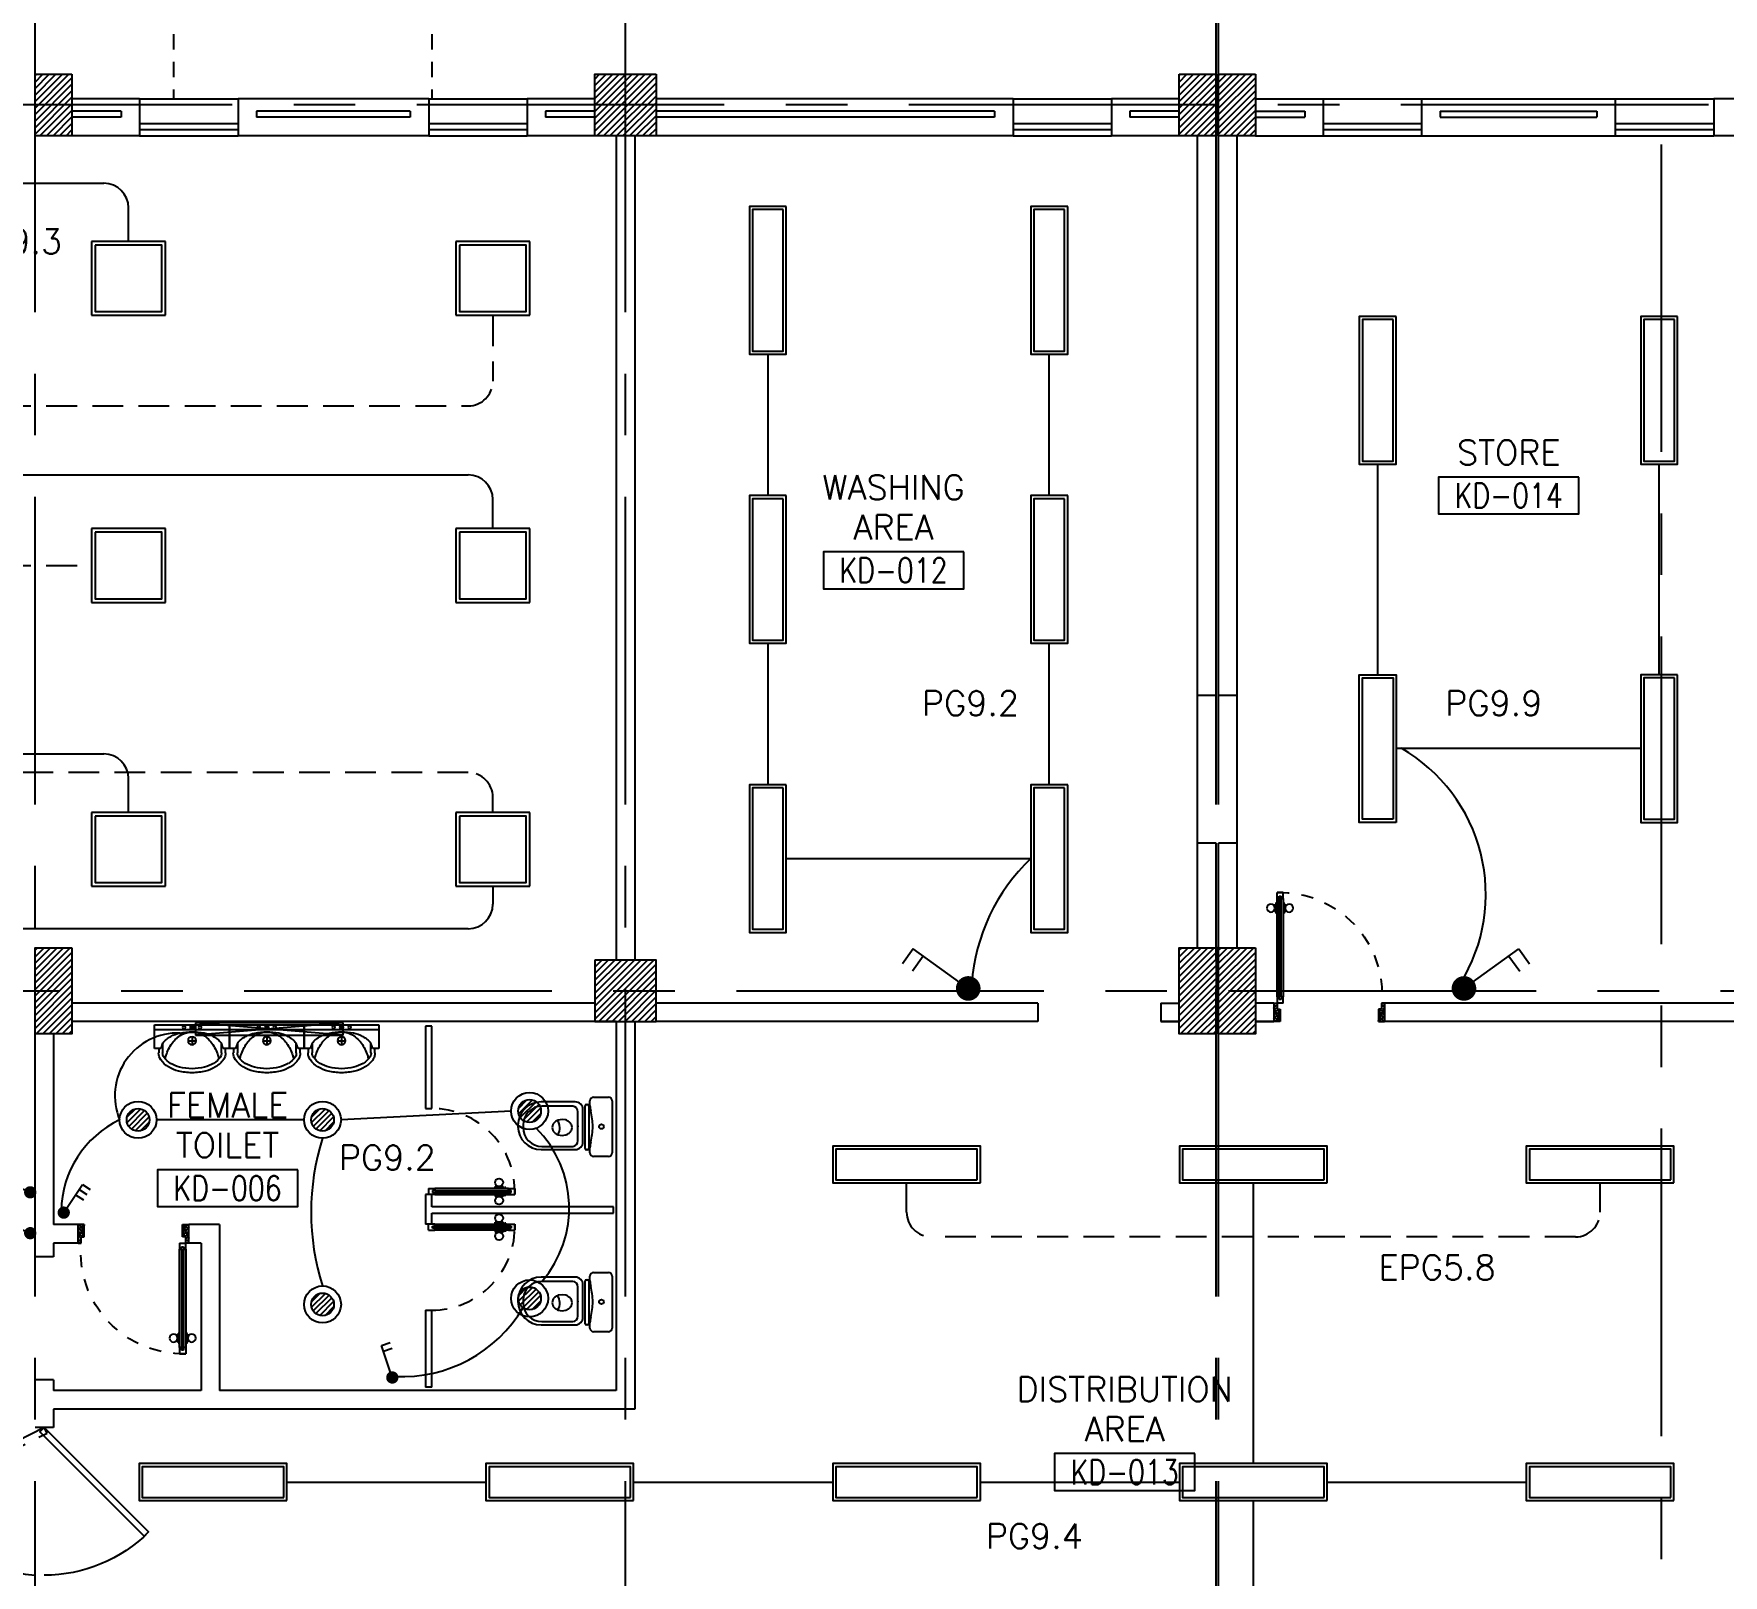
# Model space of a CAD drawing. Extents: x -0.4 to 93, y -13.2 to 77.1.
# Drawn here: x 38.64 to 52.37, y 52.62 to 65.15 of the extents above; entities that cross this region are included whole.
import ezdxf
from ezdxf.enums import TextEntityAlignment as Align

# ---------------------------------------------------------------- set-up
doc = ezdxf.new("R2010")
doc.units = 0
doc.header["$MEASUREMENT"] = 0
doc.header["$PDMODE"] = 3
doc.header["$PDSIZE"] = 0.1
for name, pattern in [('CENTERX2', [4, 2.5, -0.5, 0.5, -0.5]), ('HIDDEN', [0.375, 0.25, -0.125]), ('HIDDEN2', [0.1875, 0.125, -0.0625])]:
    doc.linetypes.add(name, pattern=pattern)
doc.layers.get('0').update_dxf_attribs({"linetype": 'CONTINUOUS'})
doc.layers.get('DEFPOINTS').update_dxf_attribs({"linetype": 'CONTINUOUS'})
for name, color, linetype in [('AX-DIM', 11, 'CONTINUOUS'), ('AXES', 11, 'CENTERX2'), ('COL', 11, 'CONTINUOUS'), ('DOOR', 11, 'CONTINUOUS'), ('DOOR-DIM', 11, 'CONTINUOUS'), ('E-CLINE', 2, 'CONTINUOUS'), ('E-HLINE', 2, 'HIDDEN'), ('E-LITE', 4, 'CONTINUOUS'), ('E-SWITCH', 4, 'CONTINUOUS'), ('E-TEXT', 4, 'CONTINUOUS'), ('EJ', 11, 'CONTINUOUS'), ('HAT', 11, 'CONTINUOUS'), ('HIDDEN', 11, 'HIDDEN2'), ('INSUL', 11, 'CONTINUOUS'), ('PART', 11, 'CONTINUOUS'), ('RM-BOX', 11, 'CONTINUOUS'), ('RM-NAME', 11, 'CONTINUOUS'), ('RM-NO', 11, 'CONTINUOUS'), ('SUNI-FUR', 11, 'CONTINUOUS'), ('WALL', 11, 'CONTINUOUS'), ('WIN', 11, 'CONTINUOUS')]:
    doc.layers.add(name, color=color, linetype=linetype)
doc.styles.add('ROMANS', font='ROMANS.shx', dxfattribs={"width": 0.6})
doc.dimstyles.new('STANDARD in', dxfattribs={"dimtxt": 0.2, "dimasz": 0.1, "dimexe": 0.07, "dimexo": 0.05, "dimgap": 0.1, "dimtad": 1, "dimdec": 0, "dimlfac": 1000, "dimzin": 0, "dimdsep": 46, "dimtxsty": 'ROMANS', "dimblk": 'ARCHTICK', "dimcen": 0.05, "dimdle": 0.05, "dimclrd": 7, "dimclre": 7, "dimclrt": 2, "dimadec": 0, "dimazin": 0, "dimtfac": 1, "dimtdec": 0, "dimtmove": 2, "dimatfit": 3, "dimldrblk": 'ARCHTICK', "dimfxl": 0, "dimtolj": 1, "dimtzin": 0, "dimarcsym": 0})

# ---------------------------------------------------------------- blocks, each defined once
blk = doc.blocks.new('RM1')
at = {"layer": 'RM-BOX'}
blk.add_lwpolyline([(570, -200), (-570, -200), (-570, -500), (570, -500)], close=True, dxfattribs=at)
at = {"layer": 'RM-NAME', "style": 'ROMANS'}
for tag, p in [('ROOMNAME1', (0, 324)), ('ROOMNAME2', (0, 0))]:
    blk.add_attdef(tag, text='', height=200, dxfattribs=at).set_placement(p, align=Align.MIDDLE)
at = {"layer": 'RM-NO', "style": 'ROMANS', "width": 0.8}
blk.add_attdef('ROOMNO', text='', height=200, dxfattribs=at).set_placement((0, -350), align=Align.MIDDLE)
blk = doc.blocks.new('COL50')
at = {"layer": 'COL'}
blk.add_lwpolyline([(-250, 250), (-250, -250), (250, -250), (250, 250)], close=True, dxfattribs=at)
blk = doc.blocks.new('*X132')
at = {"color": 0}
for p, q in [((215909, 69537), (216372, 70001)), ((215909, 69590), (216319, 70001)), ((215909, 69644), (216266, 70001)), ((215909, 69697), (216213, 70001)), ((215909, 69750), (216160, 70001)), ((215909, 69803), (216107, 70001)), ((215909, 69856), (216054, 70001)), ((215909, 69909), (216001, 70001)), ((215909, 69962), (215948, 70001)), ((215925, 69501), (216409, 69984)), ((215978, 69501), (216409, 69931)), ((216031, 69501), (216409, 69878)), ((216084, 69501), (216409, 69825)), ((216137, 69501), (216409, 69772)), ((216190, 69501), (216409, 69719)), ((216243, 69501), (216409, 69666)), ((216296, 69501), (216409, 69613)), ((216349, 69501), (216409, 69560)), ((216402, 69501), (216409, 69507))]:
    blk.add_line(p, q, dxfattribs=at)
blk = doc.blocks.new('_ARCHTICK')
at = {"color": 0, "linetype": 'ByBlock', "const_width": 0.15}
blk.add_lwpolyline([(-0.5, -0.5), (0.5, 0.5)], dxfattribs=at)
blk = doc.blocks.new('*D186')
at = {"layer": 'AX-DIM', "color": 7, "lineweight": -2}
for p, q in [((6.18, 75.955), (80.97, 75.955)), ((6.23, 73.473), (6.23, 76.025)), ((80.92, 63.827), (80.92, 76.025))]:
    blk.add_line(p, q, dxfattribs=at)
at = {"layer": 'DEFPOINTS', "color": 0}
for p in [(80.92, 75.955), (6.23, 73.423), (80.92, 63.777)]:
    blk.add_point(p, dxfattribs=at)
at = {"layer": 'AX-DIM', "color": 7, "lineweight": -2, "xscale": 0.1, "yscale": 0.1, "zscale": 0.1, "rotation": 180}
blk.add_blockref('_ARCHTICK', (6.23, 75.955), dxfattribs=at)
at = {"layer": 'AX-DIM', "color": 7, "lineweight": -2, "xscale": 0.1, "yscale": 0.1, "zscale": 0.1}
blk.add_blockref('_ARCHTICK', (80.92, 75.955), dxfattribs=at)
at = {"layer": 'AX-DIM', "color": 2, "insert": (43.575, 76.155), "char_height": 0.2, "attachment_point": 5, "style": 'ROMANS'}
blk.add_mtext('\\A1;74690', dxfattribs=at)
blk = doc.blocks.new('C11')
at = {"layer": 'HAT'}
h = blk.add_hatch(dxfattribs=at)
h.set_pattern_fill('ANSI31', color=256, scale=300, style=0)
h.set_pattern_definition([(45, (-383765.23, -62181), (-26.5165043, 26.5165043), [])])
h.paths.add_polyline_path([(-20, 350), (-20, 700), (-320, 700), (-320, 350)])
h.paths.add_polyline_path([(-320, 0), (-20, 0), (-20, 350), (-320, 350)])
h = blk.add_hatch(dxfattribs=at)
h.set_pattern_fill('ANSI31', color=256, scale=300, style=0)
h.set_pattern_definition([(45, (-383445.23, -62181), (-26.5165043, 26.5165043), [])])
h.paths.add_polyline_path([(300, 350), (300, 700), (0, 700), (0, 350)])
h.paths.add_polyline_path([(0, 0), (300, 0), (300, 350), (0, 350)])
at = {"layer": 'COL'}
for points in [[(-20, 700), (-20, 0), (-320, 0), (-320, 700)], [(300, 700), (300, 0), (0, 0), (0, 700)]]:
    blk.add_lwpolyline(points, close=True, dxfattribs=at)
blk = doc.blocks.new('*X150')
at = {"color": 0}
for p, q in [((49339, 55120), (49820, 55601)), ((49339, 55173), (49767, 55601)), ((49339, 55226), (49714, 55601)), ((49339, 55279), (49661, 55601)), ((49339, 55332), (49608, 55601)), ((49339, 55385), (49555, 55601)), ((49339, 55438), (49502, 55601)), ((49339, 55491), (49449, 55601)), ((49339, 55544), (49396, 55601)), ((49339, 55597), (49343, 55601)), ((49373, 55101), (49839, 55567)), ((49426, 55101), (49839, 55514)), ((49480, 55101), (49839, 55461)), ((49533, 55101), (49839, 55408)), ((49586, 55101), (49839, 55355)), ((49639, 55101), (49839, 55302)), ((49692, 55101), (49839, 55249)), ((49745, 55101), (49839, 55196)), ((49798, 55101), (49839, 55143))]:
    blk.add_line(p, q, dxfattribs=at)
blk = doc.blocks.new('DOOR90')
at = {"layer": 'DOOR', "color": 7, "linetype": 'ByBlock'}
for p, q in [((-150, 0), (0, 0)), ((-150, 0), (-150, -25)), ((0, -50), (-114, 0)), ((0, -50), (-40, 0)), ((0, -50), (0, 0)), ((-1000, -25), (-1050, -25)), ((-1050, -75), (-1050, -25)), ((-1050, -25), (-1050, -75)), ((-1000, -75), (-1050, -75)), ((-1000, -42), (-1020, -42)), ((-1020, -42), (-1020, -58)), ((-1000, -58), (-1020, -58)), ((-1000, -25), (-1000, -42)), ((-1000, -58), (-1000, -75)), ((-878, -18), (-968, -18)), ((-968, -25), (-968, -18)), ((-968, -75), (-968, -82)), ((-878, -82), (-968, -82)), ((-955, -9), (-890, -9)), ((-955, -18), (-955, -9)), ((-955, -18), (-890, -18)), ((-955, -82), (-890, -82)), ((-955, -82), (-955, -91)), ((-955, -91), (-890, -91)), ((-890, -18), (-890, -9)), ((-890, -82), (-890, -91)), ((-878, -25), (-878, -18)), ((-878, -75), (-878, -82)), ((-200, -25), (-150, -25)), ((-200, -42), (-200, -25)), ((-180, -42), (-200, -42)), ((-200, -58), (-180, -58)), ((-200, -75), (-200, -58)), ((-150, -75), (-200, -75)), ((-180, -58), (-180, -42)), ((-150, -25), (-100, -25)), ((-150, -75), (-150, -25)), ((-100, -25), (-100, -50)), ((0, -50), (-100, -37)), ((-100, -50), (0, -50)), ((-150, -875), (-100, -875)), ((-150, -900), (-150, -875)), ((-150, -900), (0, -900)), ((0, -900), (-150, -900)), ((0, -850), (-114, -900)), ((-100, -875), (-100, -850)), ((0, -850), (-100, -863)), ((-100, -850), (0, -850)), ((0, -850), (-40, -900)), ((0, -850), (0, -900))]:
    blk.add_line(p, q, dxfattribs=at)
at = {"layer": 'DOOR', "linetype": 'ByBlock'}
for p, q in [((-200, -25), (-1000, -25)), ((-200, -42), (-1000, -42)), ((-200, -58), (-1000, -58)), ((-1000, -75), (-200, -75))]:
    blk.add_line(p, q, dxfattribs=at)
at = {"layer": 'DOOR', "color": 7, "linetype": 'ByBlock'}
for centre in [(-923, 24), (-923, -124)]:
    blk.add_circle(centre, 32.4, dxfattribs=at)
for centre, radius, start, end in [((0, -50), 154, 161.1053, 166.2858), ((0, -50), 94.4, 148.0182, 180), ((0, -50), 134, 158.1598, 169.28), ((0, -50), 114, 154.0838, 167.3774), ((0, -50), 74.4, 137.7764, 180), ((0, -50), 54.4, 113.2074, 180), ((0, -50), 34.4, 90, 180), ((0, -50), 14.4, 90, 180), ((0, -850), 154, 193.7142, 198.8947), ((0, -850), 134, 190.72, 201.8402), ((0, -850), 94.4, 180, 211.9818), ((0, -850), 74.4, 180, 222.2236), ((0, -850), 54.4, 180, 246.7926), ((0, -850), 34.4, 180, 270), ((0, -850), 14.4, 180, 270)]:
    blk.add_arc(centre, radius, start, end, dxfattribs=at)
at = {"layer": 'DOOR', "linetype": 'HIDDEN', "ltscale": 0.5}
blk.add_arc((-222, -50), 828, 178.2701, 275.003, dxfattribs=at)
blk = doc.blocks.new('3')
at = {"layer": 'SUNI-FUR', "linetype": 'Continuous'}
for p, q in [((-0.304, 0), (-0.304, -0.192)), ((0.304, 0), (-0.304, 0)), ((0.304, -0.192), (0.304, 0)), ((0.304, -0.039), (-0.304, -0.039)), ((0.032, -0.13), (-0.032, -0.13)), ((0.016, -0.021), (-0.015, -0.021)), ((0, -0.005), (0, -0.037)), ((0, -0.098), (0, -0.162)), ((-0.304, -0.192), (-0.254, -0.192)), ((-0.271, -0.228), (-0.271, -0.192)), ((-0.254, -0.192), (-0.239, -0.15)), ((-0.239, -0.228), (-0.239, -0.15)), ((0.239, -0.15), (0.254, -0.192)), ((0.239, -0.15), (0.239, -0.228)), ((0.254, -0.192), (0.304, -0.192)), ((0.271, -0.192), (0.271, -0.228))]:
    blk.add_line(p, q, dxfattribs=at)
for centre, radius in [((-0.065, -0.021), 0.0124), ((0, -0.13), 0.0325), ((0, -0.021), 0.0155), ((0.065, -0.021), 0.0124)]:
    blk.add_circle(centre, radius, dxfattribs=at)
for centre, radius, start, end in [((-0.085, -0.267), 0.193, 117.0377, 142.6695), ((-0.028, -0.365), 0.307, 103.0865, 118.1878), ((0.054, -0.312), 0.27, 118.7422, 143.0578), ((-0.008, -0.528), 0.47, 89.0532, 100.9895), ((-0.012, -0.189), 0.13, 84.8536, 119.4454), ((0, -0.527), 0.469, 78.0637, 90), ((0.003, -0.228), 0.168, 61.4441, 91.1678), ((-0.04, -0.297), 0.25, 35.9608, 60.2764), ((0.034, -0.367), 0.306, 62.9623, 78.0637), ((0.085, -0.267), 0.193, 37.3305, 62.9623), ((-0.191, -0.235), 0.0807, 174.5539, 214.673), ((-0.187, -0.234), 0.0525, 173.0893, 213.2084), ((-0.083, -0.16), 0.18, 214.673, 239.0867), ((0.204, -0.373), 0.433, 163.2739, 167.375), ((0.104, -0.343), 0.328, 144.0392, 163.2739), ((-0.104, -0.343), 0.328, 16.7261, 35.9608), ((0.089, -0.171), 0.167, 300.9133, 325.327), ((-0.204, -0.373), 0.433, 12.7359, 16.7261), ((0.171, -0.228), 0.068, 325.327, 0), ((0.171, -0.228), 0.101, 325.327, 0), ((-0.083, -0.16), 0.212, 214.673, 239.0867), ((-0.035, -0.081), 0.305, 239.0867, 256.0699), ((-0.035, -0.081), 0.272, 239.0867, 256.0699), ((0, 0.062), 0.452, 256.0699, 270), ((0, 0.062), 0.419, 256.0699, 270), ((0, 0.062), 0.419, 270, 283.9301), ((0, 0.062), 0.452, 270, 283.9301), ((0.035, -0.081), 0.272, 283.9301, 300.9133), ((0.035, -0.081), 0.305, 283.9301, 300.9133), ((0.089, -0.171), 0.2, 300.9133, 325.327)]:
    blk.add_arc(centre, radius, start, end, dxfattribs=at)
blk = doc.blocks.new('2')
at = {"layer": 'SUNI-FUR', "linetype": 'Continuous'}
for p, q in [((0.016, 0.724), (-0.003, 0.724)), ((0.014, 0.765), (0.004, 0.765)), ((-0.185, 0.576), (-0.185, 0.3)), ((-0.159, 0.57), (-0.159, 0.32)), ((0.168, 0.32), (0.168, 0.57)), ((0.203, 0.3), (0.203, 0.576)), ((-0.065, 0.438), (-0.07, 0.406)), ((-0.005, 0.487), (-0.029, 0.481)), ((0.019, 0.481), (-0.005, 0.487)), ((0.06, 0.406), (0.055, 0.438)), ((-0.113, 0.279), (0.008, 0.279)), ((-0.07, 0.406), (-0.065, 0.375)), ((-0.029, 0.331), (-0.005, 0.326)), ((-0.005, 0.326), (0.019, 0.331)), ((0.001, 0.279), (0.123, 0.279)), ((0.008, 0.279), (0.001, 0.279)), ((0.057, 0.377), (0.06, 0.406)), ((-0.241, 0.03), (-0.241, 0.15)), ((-0.211, 0.18), (-0.17, 0.18)), ((-0.186, 0.199), (-0.186, 0.208)), ((-0.176, 0.218), (0.172, 0.218)), ((0.172, 0.189), (-0.176, 0.189)), ((-0.122, 0.237), (0.009, 0.237)), ((0.009, 0.237), (0.14, 0.237)), ((0.174, 0.18), (0.211, 0.18)), ((0.174, 0.18), (0.174, 0.18)), ((0.182, 0.208), (0.182, 0.199)), ((0.241, 0.15), (0.241, 0.03)), ((0.211, 0), (-0.211, 0))]:
    blk.add_line(p, q, dxfattribs=at)
blk.add_circle((0.002, 0.087), 0.0184, dxfattribs=at)
for centre, radius, start, end in [((0.004, 0.576), 0.189, 90, 180), ((-0.005, 0.57), 0.154, 90, 180), ((0.014, 0.576), 0.189, 0, 90), ((0.014, 0.57), 0.154, 0, 90), ((0.013, 0.412), 0.082, 141.0758, 161.504), ((-0.007, 0.537), 0.112, 239.4234, 302.9162), ((0.002, 0.421), 0.0682, 117.1532, 141.0758), ((-0.012, 0.421), 0.0682, 38.9242, 62.8468), ((-0.023, 0.412), 0.082, 18.496, 38.9242), ((-0.122, 0.3), 0.063, 180, 270), ((-0.116, 0.322), 0.0432, 183.5129, 273.5129), ((0.013, 0.401), 0.082, 198.496, 218.9242), ((0.002, 0.392), 0.0682, 218.9242, 242.8468), ((-0.012, 0.392), 0.0682, 297.1532, 321.0758), ((-0.029, 0.406), 0.0901, 321.0758, 341.504), ((0.125, 0.322), 0.0432, 266.4871, 356.4871), ((0.14, 0.3), 0.063, 270, 0), ((-0.211, 0.15), 0.03, 90, 180), ((-0.176, 0.208), 0.01, 90, 180), ((-0.176, 0.199), 0.01, 180, 270), ((-0.201, -0.252), 0.433, 79.7535, 85.8109), ((0.075, 1.126), 0.973, 258.1938, 265.7347), ((-0.07, 1.126), 0.973, 274.2653, 281.8062), ((0.206, -0.252), 0.433, 94.1891, 100.2465), ((0.172, 0.208), 0.01, 0, 90), ((0.172, 0.199), 0.01, 270, 0), ((0.211, 0.15), 0.03, 0, 90), ((-0.211, 0.03), 0.03, 180, 270), ((0.211, 0.03), 0.03, 270, 0)]:
    blk.add_arc(centre, radius, start, end, dxfattribs=at)
blk = doc.blocks.new('L42')
at = {"layer": 'E-LITE'}
for p, q in [((0.3, 0.3), (-0.3, 0.3)), ((-0.3, 0.3), (-0.3, -0.3)), ((0.3, -0.3), (0.3, 0.3)), ((-0.3, -0.3), (0.3, -0.3))]:
    blk.add_line(p, q, dxfattribs=at)
at = {"layer": 'E-LITE', "color": 8}
blk.add_lwpolyline([(-0.27, 0.27), (-0.27, -0.27), (0.27, -0.27), (0.27, 0.27)], close=True, dxfattribs=at)
blk = doc.blocks.new('L24')
at = {"color": 4}
blk.add_lwpolyline([(-0.6, 0.15), (-0.6, -0.15), (0.6, -0.15), (0.6, 0.15)], close=True, dxfattribs=at)
at = {"layer": 'E-LITE', "color": 8}
blk.add_lwpolyline([(-0.575, 0.125), (-0.575, -0.125), (0.575, -0.125), (0.575, 0.125)], close=True, dxfattribs=at)
blk = doc.blocks.new('*X62')
at = {"color": 0}
for p, q in [((21548.527, 18540.142), (21548.801, 18540.415)), ((21548.529, 18539.966), (21548.977, 18540.414)), ((21548.584, 18539.845), (21549.098, 18540.359)), ((21548.672, 18539.756), (21549.187, 18540.271)), ((21548.793, 18539.7), (21549.243, 18540.15)), ((21548.966, 18539.696), (21549.246, 18539.977))]:
    blk.add_line(p, q, dxfattribs=at)
blk = doc.blocks.new('SPOT')
at = {"layer": 'E-LITE'}
for radius in [0.6, 0.369]:
    blk.add_circle((0, 0), radius, dxfattribs=at)
at = {"layer": 'E-LITE', "color": 8}
blk.add_blockref('*X62', (-21548.886, -18540.056), dxfattribs=at)
blk = doc.blocks.new('MR14')
at = {"layer": 'E-LITE'}
for p, q in [((-600, 100), (-600, 0)), ((-600, 0), (600, 0)), ((600, 0), (600, 100))]:
    blk.add_line(p, q, dxfattribs=at)
at = {"layer": 'E-LITE', "color": 8}
for p, q in [((600, 100), (-600, 0)), ((600, 0), (-600, 100))]:
    blk.add_line(p, q, dxfattribs=at)
at = {"layer": 'E-LITE', "color": 3}
blk.add_line((600, 100), (-600, 100), dxfattribs=at)
blk = doc.blocks.new('2G1W')
for p, q in [((0, 0), (0.55, 0)), ((0.45, 0), (0.45, -0.15)), ((0.55, 0), (0.55, -0.15))]:
    blk.add_line(p, q)
at = {"const_width": 0.1}
blk.add_lwpolyline([(-0.05, 0, 1), (0.05, 0, 1)], format="xyb", close=True, dxfattribs=at)

msp = doc.modelspace()

# ---------------------------------------------------------------- hatches: boundary and pattern name
at = {"layer": 'HAT', "linetype": 'ByBlock', "ltscale": 0.3}
h = msp.add_hatch(dxfattribs=at)
h.set_pattern_fill('ANSI31', color=256, scale=300, style=0)
h.set_pattern_definition([(44.999998, (-219.84665, -18.041004), (-0.0265165056, 0.026516504), [])])
h.paths.add_polyline_path([(38.9495, 64.82), (38.6495, 64.82), (38.6495, 64.57), (38.9495, 64.57)])
h.paths.add_polyline_path([(38.9495, 64.57), (38.6495, 64.57), (38.6495, 64.32), (38.9495, 64.32)])
h = msp.add_hatch(dxfattribs=at)
h.set_pattern_fill('ANSI31', color=256, scale=300, style=0)
h.set_pattern_definition([(44.999998, (-210.54665, -18.041004), (-0.0265165056, 0.026516504), [])])
h.paths.add_polyline_path([(48.2495, 64.82), (47.9495, 64.82), (47.9495, 64.57), (48.2495, 64.57)])
h.paths.add_polyline_path([(48.2495, 64.57), (47.9495, 64.57), (47.9495, 64.32), (48.2495, 64.32)])
h = msp.add_hatch(dxfattribs=at)
h.set_pattern_fill('ANSI31', color=256, scale=300, style=0)
h.set_pattern_definition([(44.999998, (-210.226648, -18.041004), (-0.0265165056, 0.026516504), [])])
h.paths.add_polyline_path([(48.5695, 64.82), (48.2695, 64.82), (48.2695, 64.57), (48.5695, 64.57)])
h.paths.add_polyline_path([(48.5695, 64.57), (48.2695, 64.57), (48.2695, 64.32), (48.5695, 64.32)])
at = {"layer": 'HAT'}
h = msp.add_hatch(dxfattribs=at)
h.set_pattern_fill('ANSI31', color=256, scale=0.3, style=0)
h.set_pattern_definition([(45, (-344.795687, -5.161), (-0.0265165043, 0.0265165043), [])])
h.paths.add_polyline_path([(38.9495, 57.37), (38.9495, 57.72), (38.6495, 57.72), (38.6495, 57.37)])
h.paths.add_polyline_path([(38.6495, 57.02), (38.9495, 57.02), (38.9495, 57.37), (38.6495, 57.37)])

# ---------------------------------------------------------------- linework, layer by layer
at = {"layer": 'AXES'}
for p, q in [((43.4495, -1.1143), (43.4495, 76.4248)), ((38.6495, -1.1143), (38.6495, 76.0748)), ((48.2495, -1.1143), (48.2495, 76.0748)), ((48.2695, -1.1143), (48.2695, 76.0748)), ((92.2523, 64.57), (22.4295, 64.57)), ((51.8695, 5.75), (51.8695, 64.57)), ((0.35, 57.37), (92.2481, 57.37))]:
    msp.add_line(p, q, dxfattribs=at)
at = {"layer": 'COL'}
for p, q in [((38.6495, 64.82), (38.9495, 64.82)), ((38.6495, 64.32), (38.6495, 64.82)), ((38.9495, 64.82), (38.9495, 64.32)), ((47.9495, 64.82), (48.2495, 64.82)), ((47.9495, 64.32), (47.9495, 64.82)), ((48.2495, 64.82), (48.2495, 64.32)), ((48.2695, 64.82), (48.5695, 64.82)), ((48.2695, 64.32), (48.2695, 64.82)), ((48.5695, 64.82), (48.5695, 64.32)), ((38.9495, 64.32), (38.6495, 64.32)), ((48.2495, 64.32), (47.9495, 64.32)), ((48.5695, 64.32), (48.2695, 64.32))]:
    msp.add_line(p, q, dxfattribs=at)
msp.add_lwpolyline([(38.9495, 57.72), (38.9495, 57.02), (38.6495, 57.02), (38.6495, 57.72)], close=True, dxfattribs=at)
at = {"layer": 'DOOR', "linetype": 'ByBlock'}
for p, q in [((41.8491, 55.7639), (41.8991, 55.7639)), ((41.8491, 55.7639), (41.8491, 55.7139)), ((42.4991, 55.7639), (41.8991, 55.7639)), ((41.8991, 55.7639), (41.8991, 55.7469)), ((42.3893, 55.7711), (42.3893, 55.7801)), ((42.4541, 55.7801), (42.3893, 55.7801)), ((42.4541, 55.7711), (42.3893, 55.7711)), ((42.4541, 55.7711), (42.4541, 55.7801)), ((42.4667, 55.7639), (42.4667, 55.7711)), ((42.4767, 55.7711), (42.4667, 55.7711)), ((42.4767, 55.7639), (42.4767, 55.7711)), ((42.4991, 55.7469), (42.4991, 55.7639)), ((42.4991, 55.7639), (42.5491, 55.7639)), ((42.5491, 55.7139), (42.5491, 55.7639)), ((42.5491, 55.7639), (42.5491, 55.7139)), ((41.8991, 55.7139), (41.8491, 55.7139)), ((41.8991, 55.7469), (41.8791, 55.7469)), ((41.8791, 55.7469), (41.8791, 55.7309)), ((41.8791, 55.7309), (41.8991, 55.7309)), ((41.8991, 55.7469), (42.4991, 55.7469)), ((41.8991, 55.7309), (42.4991, 55.7309)), ((41.8991, 55.7309), (41.8991, 55.7139)), ((41.8991, 55.7139), (42.4991, 55.7139)), ((42.3893, 55.7067), (42.3893, 55.6977)), ((42.4541, 55.7067), (42.3893, 55.7067)), ((42.4541, 55.6977), (42.3893, 55.6977)), ((42.4541, 55.7067), (42.4541, 55.6977)), ((42.4667, 55.7139), (42.4667, 55.7067)), ((42.4767, 55.7067), (42.4667, 55.7067)), ((42.4767, 55.7139), (42.4767, 55.7067)), ((42.4991, 55.7469), (42.5191, 55.7469)), ((42.4991, 55.7139), (42.4991, 55.7309)), ((42.4991, 55.7309), (42.5191, 55.7309)), ((42.4991, 55.7139), (42.5491, 55.7139)), ((42.5191, 55.7309), (42.5191, 55.7469)), ((42.3893, 55.4818), (42.3893, 55.4908)), ((42.4541, 55.4908), (42.3893, 55.4908)), ((42.4541, 55.4818), (42.3893, 55.4818)), ((42.4541, 55.4818), (42.4541, 55.4908)), ((42.4667, 55.4746), (42.4667, 55.4818)), ((42.4767, 55.4818), (42.4667, 55.4818)), ((42.4767, 55.4746), (42.4767, 55.4818)), ((41.8991, 55.4746), (41.8491, 55.4746)), ((41.8491, 55.4246), (41.8491, 55.4746)), ((41.8491, 55.4246), (41.8991, 55.4246)), ((41.8791, 55.4576), (41.8991, 55.4576)), ((41.8791, 55.4416), (41.8791, 55.4576)), ((41.8991, 55.4416), (41.8791, 55.4416)), ((41.8991, 55.4746), (42.4991, 55.4746)), ((41.8991, 55.4576), (41.8991, 55.4746)), ((41.8991, 55.4576), (42.4991, 55.4576)), ((41.8991, 55.4416), (42.4991, 55.4416)), ((41.8991, 55.4246), (41.8991, 55.4416)), ((42.4991, 55.4246), (41.8991, 55.4246)), ((42.3893, 55.4174), (42.3893, 55.4084)), ((42.4541, 55.4174), (42.3893, 55.4174)), ((42.4541, 55.4084), (42.3893, 55.4084)), ((42.4541, 55.4174), (42.4541, 55.4084)), ((42.4667, 55.4246), (42.4667, 55.4174)), ((42.4767, 55.4174), (42.4667, 55.4174)), ((42.4767, 55.4246), (42.4767, 55.4174)), ((42.4991, 55.4746), (42.4991, 55.4576)), ((42.4991, 55.4746), (42.5491, 55.4746)), ((42.4991, 55.4576), (42.5191, 55.4576)), ((42.4991, 55.4416), (42.4991, 55.4246)), ((42.4991, 55.4416), (42.5191, 55.4416)), ((42.4991, 55.4246), (42.5491, 55.4246)), ((42.5191, 55.4576), (42.5191, 55.4416)), ((42.5491, 55.4746), (42.5491, 55.4246)), ((42.5491, 55.4246), (42.5491, 55.4746))]:
    msp.add_line(p, q, dxfattribs=at)
at = {"layer": 'DOOR', "color": 11, "linetype": 'HIDDEN'}
msp.add_lwpolyline([(37.6534, 53.279), (37.676, 53.2343), (38.7471, 53.7754), (38.7245, 53.82), (37.6534, 53.279, 0.2646419), (38.6495, 52.62, 0.4142117)], format="xyb", dxfattribs=at)
at = {"layer": 'DOOR'}
msp.add_lwpolyline([(39.5731, 52.9715), (39.5377, 52.9361), (38.6892, 53.7846), (38.7245, 53.82), (39.5731, 52.9715, -0.1989107), (38.7245, 52.62, -0.4142117)], format="xyb", dxfattribs=at)
at = {"layer": 'DOOR', "linetype": 'ByBlock'}
for centre in [(42.4217, 55.8124), (42.4217, 55.6654), (42.4217, 55.5231), (42.4217, 55.376)]:
    msp.add_circle(centre, 0.0324, dxfattribs=at)
at = {"layer": 'DOOR', "linetype": 'HIDDEN', "ltscale": 0.5}
for centre, start, end in [((41.8745, 55.7389), 357.87745, 90.03923), ((41.8745, 55.4496), 269.96077, 2.12255)]:
    msp.add_arc(centre, 0.675, start, end, dxfattribs=at)
at = {"layer": 'E-CLINE', "color": 4}
for p, q in [((37.248, 63.9343), (39.2095, 63.9343)), ((39.4095, 63.4607), (39.4095, 63.7343)), ((44.6057, 62.545), (44.6057, 61.395)), ((46.8932, 61.395), (46.8932, 62.545)), ((37.248, 61.5635), (42.171, 61.5635)), ((49.5633, 59.9392), (49.5633, 61.6508)), ((51.8508, 59.9392), (51.8508, 61.6508)), ((42.371, 61.1269), (42.371, 61.3635)), ((44.6057, 60.195), (44.6057, 59.045)), ((46.8932, 59.045), (46.8932, 60.195)), ((49.7133, 59.341), (51.7008, 59.341)), ((37.248, 59.2957), (39.2095, 59.2957)), ((39.4095, 58.8206), (39.4095, 59.0957)), ((44.7557, 58.445), (46.7432, 58.445)), ((42.371, 58.2206), (42.371, 58.0741)), ((42.171, 57.8741), (38.4255, 57.8741)), ((40.8368, 56.3211), (39.6368, 56.3211)), ((42.5196, 56.3931), (41.1368, 56.3211))]:
    msp.add_line(p, q, dxfattribs=at)
for centre, radius, start, end in [((39.2095, 63.7343), 0.2, 0, 90), ((42.171, 61.3635), 0.2, 0, 90), ((49.071, 58.1537), 1.3706, 328.12356, 60.02056), ((39.2095, 59.0957), 0.2, 0, 90), ((47.8075, 57.3221), 1.5472, 133.46797, 176.00534), ((42.171, 58.0741), 0.2, 270, 0), ((39.8093, 56.5158), 0.511, 87.84265, 202.39694), ((39.6973, 55.5676), 0.8352, 115.56988, 179.08089), ((42.866, 55.5711), 1.9726, 162.29234, 197.70766), ((42.075, 55.6058), 0.9166, 319.32259, 44.94198), ((41.6327, 55.3758), 1.142, 267.22037, 329.43576)]:
    msp.add_arc(centre, radius, start, end, dxfattribs=at)
at = {"layer": 'E-HLINE', "color": 4}
for p, q in [((42.371, 62.8607), (42.371, 62.3242)), ((38.366, 62.1242), (42.171, 62.1242)), ((38.366, 60.8269), (39.1095, 60.8269)), ((42.171, 59.1432), (34.2865, 59.1432)), ((42.371, 58.8206), (42.371, 58.9432)), ((45.7336, 55.5701), (45.7336, 55.8083)), ((51.3711, 55.5701), (51.3711, 55.8083)), ((51.1711, 55.3701), (45.9336, 55.3701))]:
    msp.add_line(p, q, dxfattribs=at)
for centre, start, end in [((42.171, 62.3242), 270, 0), ((42.171, 58.9432), 0, 90), ((45.9336, 55.5701), 180, 270), ((51.1711, 55.5701), 270, 0)]:
    msp.add_arc(centre, 0.2, start, end, dxfattribs=at)
at = {"layer": 'E-SWITCH', "color": 4}
for p, q in [((38.883, 55.5672), (39.0352, 55.7963)), ((39.0075, 55.7546), (39.07, 55.7131)), ((39.0352, 55.7963), (39.0976, 55.7548)), ((48.5523, 53.527), (48.5523, 55.8083)), ((38.9798, 55.713), (39.0423, 55.6715)), ((40.6961, 53.377), (42.3148, 53.377)), ((43.5148, 53.377), (45.1336, 53.377)), ((46.3336, 53.377), (47.9523, 53.377)), ((49.1523, 53.377), (50.7711, 53.377)), ((48.5523, 51.1577), (48.5523, 53.227))]:
    msp.add_line(p, q, dxfattribs=at)
at = {"layer": 'E-SWITCH', "color": 4, "const_width": 0.05}
msp.add_lwpolyline([(38.8692, 55.5464, 1), (38.8968, 55.588, 1)], format="xyb", close=True, dxfattribs=at)
at = {"layer": 'HIDDEN'}
for p, q in [((39.7745, 70.32), (39.7745, 64.62)), ((41.8745, 70.32), (41.8745, 64.62))]:
    msp.add_line(p, q, dxfattribs=at)
at = {"layer": 'INSUL'}
for p, q in [((39.3495, 64.52), (38.9495, 64.52)), ((39.3495, 64.47), (38.9495, 64.47)), ((39.3495, 64.52), (39.3495, 64.47)), ((40.4495, 64.52), (40.4495, 64.47)), ((41.6995, 64.52), (40.4495, 64.52)), ((41.6995, 64.47), (40.4495, 64.47)), ((41.6995, 64.52), (41.6995, 64.47)), ((43.1995, 64.52), (42.7995, 64.52)), ((42.7995, 64.52), (42.7995, 64.47)), ((43.1995, 64.47), (42.7995, 64.47)), ((46.4495, 64.52), (43.6995, 64.52)), ((46.4495, 64.47), (43.6995, 64.47)), ((46.4495, 64.52), (46.4495, 64.47)), ((47.9495, 64.52), (47.5495, 64.52)), ((47.5495, 64.52), (47.5495, 64.47)), ((47.9495, 64.47), (47.5495, 64.47)), ((48.5695, 64.52), (48.9695, 64.52)), ((48.5695, 64.47), (48.9695, 64.47)), ((48.9695, 64.52), (48.9695, 64.47)), ((50.0695, 64.52), (51.3445, 64.52)), ((50.0695, 64.52), (50.0695, 64.47)), ((50.0695, 64.47), (51.3445, 64.47)), ((51.3445, 64.52), (51.3445, 64.47))]:
    msp.add_line(p, q, dxfattribs=at)
at = {"layer": 'PART'}
for p, q in [((41.8241, 57.084), (41.8241, 56.4139)), ((41.8745, 57.084), (41.8241, 57.084)), ((41.8745, 56.4139), (41.8745, 57.084)), ((41.8241, 56.4139), (41.8745, 56.4139)), ((41.8241, 55.7139), (41.8241, 55.4746)), ((41.8741, 55.7139), (41.8241, 55.7139)), ((41.8741, 55.6139), (41.8741, 55.7139)), ((41.8741, 55.4746), (41.8741, 55.5639)), ((43.3515, 55.6139), (41.8745, 55.6139)), ((41.8745, 55.5639), (43.3515, 55.5639)), ((43.3515, 55.5639), (43.3515, 55.6139)), ((41.8741, 55.4746), (41.8241, 55.4746)), ((41.8241, 54.7746), (41.8241, 54.148)), ((41.8241, 54.7746), (41.8741, 54.7746)), ((41.8741, 54.148), (41.8741, 54.7746)), ((41.8741, 54.148), (41.8241, 54.148))]:
    msp.add_line(p, q, dxfattribs=at)
at = {"layer": 'WALL'}
for p, q in [((39.4995, 64.62), (38.9495, 64.62)), ((39.4995, 64.62), (39.4995, 64.32)), ((40.2995, 64.62), (40.2995, 64.32)), ((41.8495, 64.62), (40.2995, 64.62)), ((41.8495, 64.62), (41.8495, 64.32)), ((43.1995, 64.62), (42.6495, 64.62)), ((42.6495, 64.62), (42.6495, 64.32)), ((46.5995, 64.62), (43.6995, 64.62)), ((46.5995, 64.62), (46.5995, 64.32)), ((47.9495, 64.62), (47.3995, 64.62)), ((47.3995, 64.62), (47.3995, 64.32)), ((48.5695, 64.62), (49.1195, 64.62)), ((49.1195, 64.62), (49.1195, 64.32)), ((49.9195, 64.62), (51.4945, 64.62)), ((49.9195, 64.62), (49.9195, 64.32)), ((51.4945, 64.62), (51.4945, 64.32)), ((53.8695, 64.62), (52.2945, 64.62)), ((52.2945, 64.62), (52.2945, 64.32)), ((39.4995, 64.32), (38.9495, 64.32)), ((41.8495, 64.32), (40.2995, 64.32)), ((43.1995, 64.32), (42.6495, 64.32)), ((43.3745, 64.32), (43.3745, 57.62)), ((43.5245, 64.32), (43.5245, 57.62)), ((46.5995, 64.32), (43.6995, 64.32)), ((47.9495, 64.32), (47.3995, 64.32)), ((48.0995, 59.77), (48.0995, 64.32)), ((48.2495, 59.77), (48.2495, 64.32)), ((48.2695, 61.045), (48.2695, 64.32)), ((48.4195, 59.77), (48.4195, 64.32)), ((48.5695, 64.32), (49.1195, 64.32)), ((49.9195, 64.32), (51.4945, 64.32)), ((52.9945, 64.32), (52.2945, 64.32)), ((48.2695, 59.77), (48.2695, 61.045)), ((48.2495, 59.77), (48.0995, 59.77)), ((48.4195, 59.77), (48.2695, 59.77)), ((48.0995, 57.72), (48.0995, 58.57)), ((48.2495, 58.57), (48.0995, 58.57)), ((48.2495, 57.62), (48.2495, 58.57)), ((48.2695, 57.62), (48.2695, 58.57)), ((48.4195, 58.57), (48.2695, 58.57)), ((48.4195, 57.72), (48.4195, 58.57)), ((48.2695, 57.72), (48.2495, 57.72)), ((43.1995, 57.27), (38.9495, 57.27)), ((46.7995, 57.27), (43.6995, 57.27)), ((46.7995, 57.27), (46.7995, 57.12)), ((47.7995, 57.27), (47.7995, 57.12)), ((47.7995, 57.27), (47.9495, 57.27)), ((47.7995, 57.27), (47.9495, 57.27)), ((48.7195, 57.27), (48.5695, 57.27)), ((48.7195, 57.27), (48.5695, 57.27)), ((48.7195, 57.27), (48.7195, 57.12)), ((52.9945, 57.27), (49.6196, 57.27)), ((49.6196, 57.27), (49.6196, 57.12)), ((38.7995, 57.02), (38.7995, 55.47)), ((43.3745, 57.12), (38.9495, 57.12)), ((43.3745, 57.12), (43.3745, 54.12)), ((43.5245, 57.12), (43.5245, 53.97)), ((46.7995, 57.12), (43.6995, 57.12)), ((47.7995, 57.12), (47.9495, 57.12)), ((47.7995, 57.12), (47.9495, 57.12)), ((47.9495, 57.12), (47.7995, 57.12)), ((48.2495, 56.17), (48.2495, 57.12)), ((48.2695, 56.17), (48.2695, 57.12)), ((48.7195, 57.12), (48.5695, 57.12)), ((48.7195, 57.12), (48.5695, 57.12)), ((48.5695, 57.12), (48.7195, 57.12)), ((52.9945, 57.12), (49.6196, 57.12)), ((38.9995, 55.47), (38.7995, 55.47)), ((38.9995, 55.32), (38.9995, 55.47)), ((40.1495, 55.47), (39.8995, 55.47)), ((39.8995, 55.32), (39.8995, 55.47)), ((40.1495, 55.47), (40.1495, 54.12)), ((38.7995, 55.2074), (38.6495, 55.2074)), ((38.7995, 55.32), (38.7995, 55.2074)), ((38.9995, 55.32), (38.7995, 55.32)), ((39.9995, 55.32), (39.8995, 55.32)), ((39.9995, 55.32), (39.9995, 54.12)), ((38.7995, 54.2074), (38.6495, 54.2074)), ((38.7995, 54.2074), (38.7995, 54.12)), ((39.9995, 54.12), (38.7995, 54.12)), ((43.3745, 54.12), (40.1495, 54.12)), ((43.5245, 53.97), (38.7995, 53.97)), ((38.7995, 53.97), (38.7995, 53.82)), ((38.7995, 53.82), (38.6495, 53.82))]:
    msp.add_line(p, q, dxfattribs=at)
at = {"layer": 'WIN'}
for p, q in [((39.4995, 64.62), (40.2995, 64.62)), ((41.8495, 64.62), (42.6495, 64.62)), ((46.5995, 64.62), (47.3995, 64.62)), ((49.1195, 64.62), (49.9195, 64.62)), ((51.4945, 64.62), (52.2945, 64.62)), ((39.4995, 64.42), (40.2995, 64.42)), ((41.8495, 64.42), (42.6495, 64.42)), ((46.5995, 64.42), (47.3995, 64.42)), ((49.1195, 64.42), (49.9195, 64.42)), ((51.4945, 64.42), (52.2945, 64.42)), ((39.4995, 64.37), (40.2995, 64.37)), ((39.4995, 64.32), (40.2995, 64.32)), ((41.8495, 64.37), (42.6495, 64.37)), ((41.8495, 64.32), (42.6495, 64.32)), ((46.5995, 64.37), (47.3995, 64.37)), ((46.5995, 64.32), (47.3995, 64.32)), ((49.1195, 64.37), (49.9195, 64.37)), ((49.1195, 64.32), (49.9195, 64.32)), ((51.4945, 64.37), (52.2945, 64.37)), ((51.4945, 64.32), (52.2945, 64.32))]:
    msp.add_line(p, q, dxfattribs=at)
at = {"layer": 'WIN', "color": 97}
for p, q in [((48.0995, 58.57), (48.0995, 59.77)), ((48.4195, 58.57), (48.4195, 59.77))]:
    msp.add_line(p, q, dxfattribs=at)

# ---------------------------------------------------------------- block references
at = {"layer": 'COL', "yscale": 0.0009999999892897904, "zscale": 0.001}
for p, xscale in [((43.4495, 64.57), -0.001000000047497451), ((43.4495, 57.37), 0.001000000047497451)]:
    msp.add_blockref('COL50', p, dxfattribs=dict(at, xscale=xscale))
at = {"layer": 'DOOR-DIM', "xscale": -0.0009999999892897904, "yscale": 0.0009999999892897904, "zscale": 0.001}
for p, rotation in [((48.7196, 57.12), 90), ((39.8995, 55.47), 270)]:
    msp.add_blockref('DOOR90', p, dxfattribs=dict(at, rotation=rotation))
at = {"layer": 'E-CLINE', "color": 4, "xscale": 0.25, "yscale": 0.25, "zscale": 0.25}
for p in [(39.4868, 56.3211), (40.9868, 56.3211), (42.6696, 56.3931), (40.9868, 54.8211), (42.6696, 54.8702)]:
    msp.add_blockref('SPOT', p, dxfattribs=at)
at = {"layer": 'E-LITE', "color": 4}
for p, rotation in [((44.6057, 63.145), 270), ((46.8932, 63.145), 270), ((49.5633, 62.2508), 270), ((51.8508, 62.2508), 270), ((44.6057, 60.795), 270), ((46.8932, 60.795), 270), ((51.8508, 59.3392), 270), ((44.6057, 58.445), 270), ((46.8932, 58.445), 270), ((45.7336, 55.9583), 180), ((48.5523, 55.9583), 180), ((51.3711, 55.9583), 180), ((40.0961, 53.377), 180), ((42.9148, 53.377), 180), ((45.7336, 53.377), 180), ((48.5523, 53.377), 180), ((51.3711, 53.377), 180)]:
    msp.add_blockref('L24', p, dxfattribs=dict(at, rotation=rotation))
for p in [(39.4095, 63.1607), (42.371, 63.1607), (39.4095, 60.8269), (42.371, 60.8269), (39.4095, 58.5206), (42.371, 58.5206)]:
    msp.add_blockref('L42', p, dxfattribs=at)
at = {"layer": 'E-LITE', "color": 4, "xscale": -1, "rotation": 270}
msp.add_blockref('L24', (49.5633, 59.3392), dxfattribs=at)
at = {"layer": 'E-LITE', "color": 4, "xscale": 0.0009999999892897904, "yscale": 0.0009999999892897904, "zscale": 0.001}
msp.add_blockref('MR14', (40.5538, 57.0103), dxfattribs=at)
at = {"layer": 'E-SWITCH', "color": 4, "xscale": -1, "rotation": 324.2485105501341}
msp.add_blockref('2G1W', (46.2349, 57.3893), dxfattribs=at)
at = {"layer": 'E-SWITCH', "color": 4, "rotation": 35.75148944986592}
msp.add_blockref('2G1W', (50.2642, 57.3893), dxfattribs=at)
at = {"layer": 'E-SWITCH', "color": 4, "xscale": 0.5, "yscale": 0.5, "zscale": 0.5}
for p, rotation in [((38.6106, 55.7322), 158.7113986774646), ((38.6106, 55.4001), 158.7113986774646), ((41.5537, 54.227), 108.9318716252811)]:
    msp.add_blockref('2G1W', p, dxfattribs=dict(at, rotation=rotation))
at = {"layer": 'EJ', "color": 2, "linetype": 'ByBlock', "xscale": 0.001000000047497451, "yscale": 0.0009999999892897904, "zscale": 0.001}
msp.add_blockref('C11', (48.2695, 57.02), dxfattribs=at)
at = {"layer": 'HAT', "xscale": 0.001000000047497451, "yscale": 0.0009999999892897904, "zscale": 0.001}
for name, p in [('*X132', (-172.709, -5.181)), ('*X150', (-6.1397, 2.019))]:
    msp.add_blockref(name, p, dxfattribs=at)
for p, values in [((50.6284, 61.7458), {'ROOMNO': 'KD-014', 'ROOMNAME2': 'STORE'}), ((45.6278, 61.1384), {'ROOMNO': 'KD-012', 'ROOMNAME2': 'AREA', 'ROOMNAME1': 'WASHING'}), ((40.2148, 56.1156), {'ROOMNO': 'KD-006', 'ROOMNAME2': 'TOILET', 'ROOMNAME1': 'FEMALE'}), ((47.5065, 53.8083), {'ROOMNO': 'KD-013', 'ROOMNAME2': 'AREA', 'ROOMNAME1': 'DISTRIBUTION'})]:
    msp.add_blockref('RM1', p, dxfattribs=at).add_auto_attribs(values)
at = {"layer": 'SUNI-FUR', "xscale": -1}
for p in [(39.9256, 57.0942), (40.5333, 57.0942), (41.1411, 57.0942)]:
    msp.add_blockref('3', p, dxfattribs=at)
at = {"layer": 'SUNI-FUR', "rotation": 90}
for p in [(43.3402, 56.2644), (43.3402, 54.84)]:
    msp.add_blockref('2', p, dxfattribs=at)

# ---------------------------------------------------------------- texts
at = {"layer": 'E-TEXT', "color": 4, "style": 'ROMANS'}
for s, p in [('PG9.3', (38.0807, 63.3611)), ('PG9.3', (38.0807, 63.3611)), ('PG9.3', (38.0807, 63.3611)), ('PG9.2', (45.8591, 59.6077)), ('PG9.9', (50.1123, 59.6077)), ('PG9.2', (41.1191, 55.9143)), ('EPG5.8', (49.5706, 55.0222)), ('PG9.4', (46.3777, 52.8381))]:
    msp.add_text(s, height=0.2, dxfattribs=at).set_placement(p)

# ---------------------------------------------------------------- dimensions: what is measured, and where the dimension line sits
at = {"layer": 'AX-DIM'}
dim = msp.add_linear_dim(base=(80.9195, 75.9555), p1=(6.2295, 73.4228), p2=(80.9195, 63.7771), dimstyle='STANDARD in', dxfattribs=at)
dim.commit()
dim.dimension.update_dxf_attribs({"geometry": '*D186', "text_midpoint": (43.5745, 76.1555)})

doc.saveas('drawing.dxf')
